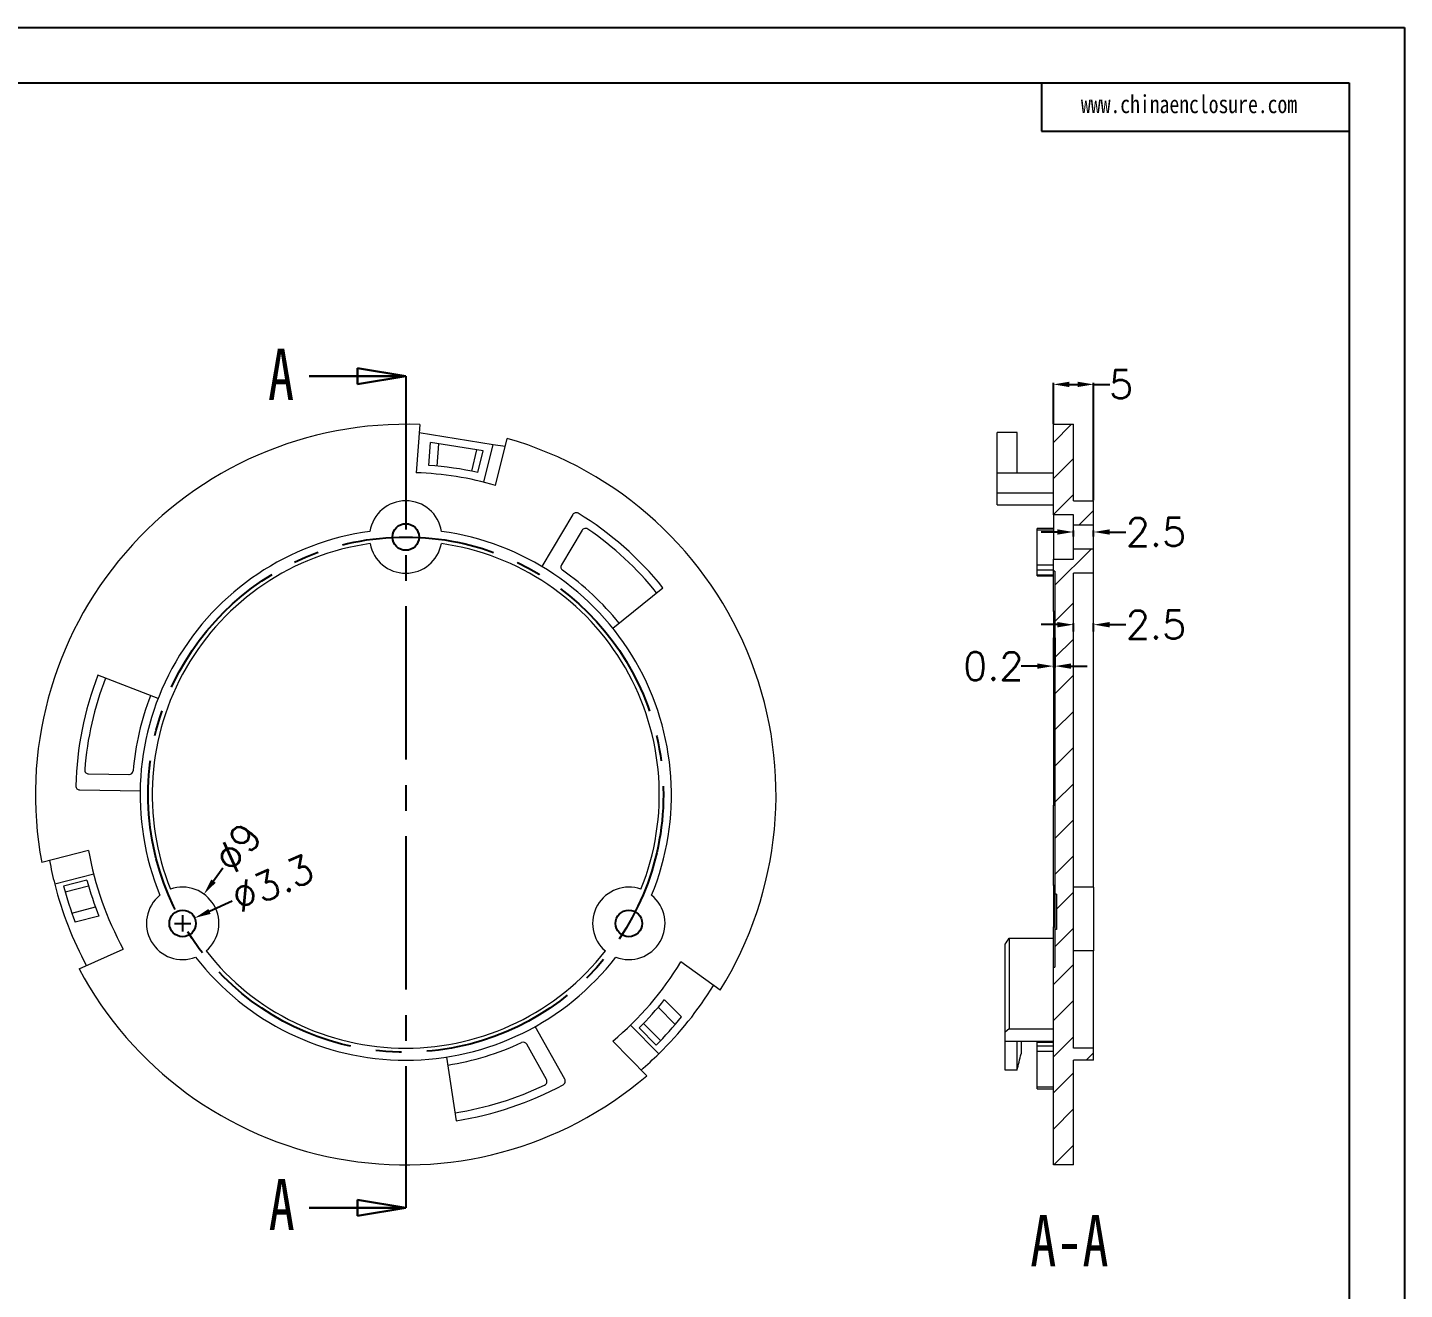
# Model space of a CAD drawing. Header units: inches. Extents: x 1848 to 4019, y 409 to 905.
# Drawn here: x 3661.1 to 3832.2, y 542 to 698.8 of the extents above; entities that cross this region are included whole.
import ezdxf

# ---------------------------------------------------------------- set-up
doc = ezdxf.new("R2010")
doc.units = ezdxf.units.IN
doc.linetypes.add('CENTER2', pattern=[28.575, 19.05, -3.175, 3.175, -3.175])
doc.layers.add('文字', color=81, linetype='Continuous')
doc.styles.add('SLDTEXTSTYLE0', font='TXT', dxfattribs={"width": 0.75})
doc.styles.get("Standard").update_dxf_attribs({"font": 'txt', "bigfont": 'gbcbig.shx'})
doc.styles.add('宋体', font='', dxfattribs={"width": 0.8, "height": 3.5})
doc.styles.get('宋体').set_extended_font_data('SimSun')
doc.dimstyles.new('3.5', dxfattribs={"dimtxt": 3.5, "dimasz": 2, "dimexe": 0.18, "dimexo": 0.0625, "dimgap": 0.25, "dimtad": 0, "dimzin": 12, "dimdsep": 46, "dimtxsty": 'Standard', "dimcen": 1, "dimclrd": 3, "dimclre": 3, "dimadec": 0, "dimazin": 0, "dimtfac": 1, "dimtofl": 0, "dimtmove": 0, "dimatfit": 3, "dimfxl": 0, "dimtolj": 1, "dimtzin": 0, "dimarcsym": 0})
pattern_1 = [(45, (-334.2877, 80.5814), (-2.245064, 2.245064), [])]

# ---------------------------------------------------------------- blocks, each defined once
blk = doc.blocks.new('_CLOSED')
at = {"color": 0, "linetype": 'ByBlock', "lineweight": -2}
for p, q in [((-1, 0.166667), (0, 0)), ((-1, 0.166667), (-1, -0.166667)), ((0, 0), (-1, -0.166667)), ((0, 0), (-1, 0))]:
    blk.add_line(p, q, dxfattribs=at)
blk = doc.blocks.new('*D49')
at = {"color": 3, "lineweight": -2, "transparency": 16777216}
for p, q in [((3789.08, 624.62), (3787.08, 624.62)), ((3791.08, 623.78), (3791.08, 624.8)), ((3793.58, 623.78), (3793.58, 624.8)), ((3795.58, 624.62), (3797.58, 624.62))]:
    blk.add_line(p, q, dxfattribs=at)
at = {"color": 3, "transparency": 16777216}
for points in [[(3789.08, 624.95), (3789.08, 624.28), (3791.08, 624.62)], [(3795.58, 624.95), (3795.58, 624.28), (3793.58, 624.62)]]:
    blk.add_solid(points, dxfattribs=at)
at = {"layer": 'Defpoints', "color": 0, "transparency": 16777216}
for p in [(3793.58, 624.62), (3791.08, 623.71), (3793.58, 623.71)]:
    blk.add_point(p, dxfattribs=at)
at = {"color": 0, "transparency": 16777216, "insert": (3801.33, 624.62), "char_height": 3.5, "attachment_point": 5}
blk.add_mtext('\\A1;2.5', dxfattribs=at)
blk = doc.blocks.new('*D50')
at = {"color": 3, "lineweight": -2, "transparency": 16777216}
for p, q in [((3788.58, 622.99), (3788.58, 619.29)), ((3788.78, 622.99), (3788.78, 619.29)), ((3786.58, 619.47), (3784.58, 619.47)), ((3790.78, 619.47), (3792.78, 619.47))]:
    blk.add_line(p, q, dxfattribs=at)
at = {"color": 3, "transparency": 16777216}
for points in [[(3786.58, 619.8), (3786.58, 619.14), (3788.58, 619.47)], [(3790.78, 619.8), (3790.78, 619.14), (3788.78, 619.47)]]:
    blk.add_solid(points, dxfattribs=at)
at = {"layer": 'Defpoints', "color": 0, "transparency": 16777216}
for p in [(3788.58, 623.05), (3788.78, 623.05), (3788.58, 619.47)]:
    blk.add_point(p, dxfattribs=at)
at = {"color": 0, "transparency": 16777216, "insert": (3781.12, 619.47), "char_height": 3.5, "attachment_point": 5}
blk.add_mtext('\\A1;0.2', dxfattribs=at)
blk = doc.blocks.new('*D51')
at = {"color": 3, "lineweight": -2, "transparency": 16777216}
for p, q in [((3791.08, 635.57), (3791.08, 636.31)), ((3793.58, 635.57), (3793.58, 636.31)), ((3789.08, 636.13), (3787.08, 636.13)), ((3795.58, 636.13), (3797.58, 636.13))]:
    blk.add_line(p, q, dxfattribs=at)
at = {"color": 3, "transparency": 16777216}
for points in [[(3789.08, 636.46), (3789.08, 635.8), (3791.08, 636.13)], [(3795.58, 636.46), (3795.58, 635.8), (3793.58, 636.13)]]:
    blk.add_solid(points, dxfattribs=at)
at = {"layer": 'Defpoints', "color": 0, "transparency": 16777216}
for p in [(3791.08, 635.51), (3793.58, 636.13), (3793.58, 635.51)]:
    blk.add_point(p, dxfattribs=at)
at = {"color": 0, "transparency": 16777216, "insert": (3801.33, 636.13), "char_height": 3.5, "attachment_point": 5}
blk.add_mtext('\\A1;2.5', dxfattribs=at)
blk = doc.blocks.new('*D52')
at = {"color": 3, "lineweight": -2, "transparency": 16777216}
for p, q in [((3788.58, 649.57), (3788.58, 654.65)), ((3790.58, 654.47), (3791.58, 654.47)), ((3793.58, 640.07), (3793.58, 654.65)), ((3793.58, 654.47), (3795.58, 654.47))]:
    blk.add_line(p, q, dxfattribs=at)
at = {"color": 3, "transparency": 16777216}
for points in [[(3790.58, 654.8), (3790.58, 654.13), (3788.58, 654.47)], [(3791.58, 654.8), (3791.58, 654.13), (3793.58, 654.47)]]:
    blk.add_solid(points, dxfattribs=at)
at = {"layer": 'Defpoints', "color": 0, "transparency": 16777216}
for p in [(3793.58, 654.47), (3788.58, 649.51), (3793.58, 640.01)]:
    blk.add_point(p, dxfattribs=at)
at = {"color": 0, "transparency": 16777216, "insert": (3797, 654.47), "char_height": 3.5, "attachment_point": 5}
blk.add_mtext('\\A1;5', dxfattribs=at)
blk = doc.blocks.new('*D58')
at = {"color": 3, "lineweight": -2, "transparency": 16777216}
for p, q in [((3685.42, 594.38), (3684.25, 592.76)), ((3680.42, 586.51), (3680.42, 588.51)), ((3679.42, 587.51), (3681.42, 587.51))]:
    blk.add_line(p, q, dxfattribs=at)
at = {"color": 3, "transparency": 16777216}
blk.add_solid([(3683.98, 592.96), (3684.52, 592.56), (3683.07, 591.15)], dxfattribs=at)
at = {"layer": 'Defpoints', "color": 0, "transparency": 16777216}
for p in [(3683.07, 591.15), (3677.77, 583.87)]:
    blk.add_point(p, dxfattribs=at)
at = {"color": 0, "transparency": 16777216, "insert": (3687.29, 596.94), "char_height": 3.5, "attachment_point": 5, "rotation": 53.908}
blk.add_mtext('\\A1;∅9', dxfattribs=at)
blk = doc.blocks.new('*D59')
at = {"color": 3, "lineweight": -2, "transparency": 16777216}
for p, q in [((3686.57, 590.26), (3683.75, 589)), ((3680.42, 586.51), (3680.42, 588.51)), ((3679.42, 587.51), (3681.42, 587.51))]:
    blk.add_line(p, q, dxfattribs=at)
at = {"color": 3, "transparency": 16777216}
blk.add_solid([(3683.61, 589.3), (3683.89, 588.69), (3681.92, 588.18)], dxfattribs=at)
at = {"layer": 'Defpoints', "color": 0, "transparency": 16777216}
for p in [(3678.91, 586.84), (3681.92, 588.18)]:
    blk.add_point(p, dxfattribs=at)
at = {"color": 0, "transparency": 16777216, "insert": (3691.59, 592.5), "char_height": 3.5, "attachment_point": 5, "rotation": 24.0653}
blk.add_mtext('\\A1;∅3.3', dxfattribs=at)

msp = doc.modelspace()

# ---------------------------------------------------------------- hatches: boundary and pattern name
at = {"linetype": 'Continuous', "lineweight": 0}
h = msp.add_hatch(dxfattribs=at)
h.set_pattern_fill('ANSI31', color=4, style=0)
h.set_pattern_definition(pattern_1)
h.paths.add_polyline_path([(3791.079, 649.509), (3788.579, 649.509), (3788.579, 638.259), (3791.079, 638.259), (3791.079, 637.009), (3793.579, 637.009), (3793.579, 640.009), (3791.079, 640.009)], flags=0)
h = msp.add_hatch(dxfattribs=at)
h.set_pattern_fill('ANSI31', color=4, style=0)
h.set_pattern_definition(pattern_1)
h.paths.add_polyline_path([(3788.979, 586.742), (3788.779, 586.742), (3788.779, 582.062), (3788.579, 582.062), (3788.579, 557.509), (3791.079, 557.509), (3791.079, 570.509), (3793.579, 570.509), (3793.579, 572.009), (3791.079, 572.009), (3791.079, 631.009), (3793.579, 631.009), (3793.579, 634.009), (3791.079, 634.009), (3791.079, 632.759), (3788.579, 632.759), (3788.579, 631.259), (3788.779, 631.259), (3788.779, 591.132), (3788.979, 591.132)], flags=0)

# ---------------------------------------------------------------- linework, layer by layer
for p, q in [((3423.462, 698.799), (3832.193, 698.799)), ((3832.193, 698.799), (3832.193, 409.797)), ((3434.038, 691.918), (3825.312, 691.918)), ((3787.085, 691.918), (3787.085, 685.945)), ((3825.312, 691.918), (3825.312, 416.678)), ((3787.085, 685.945), (3825.312, 685.945))]:
    msp.add_line(p, q)
at = {"color": 7, "linetype": 'Continuous', "lineweight": 30}
for p, q in [((3696.13, 655.48), (3708.13, 655.48)), ((3696.13, 552.162), (3708.13, 552.162))]:
    msp.add_line(p, q, dxfattribs=at)
at = {"color": 1, "linetype": 'CENTER2'}
msp.add_line((3708.13, 655.48), (3708.13, 552.162), dxfattribs=at)
at = {"color": 7, "linetype": 'Continuous', "lineweight": 15}
for p, q in [((3709.866, 649.476), (3709.412, 643.488)), ((3709.791, 648.479), (3718.988, 647.019)), ((3784.079, 648.479), (3781.579, 648.479)), ((3781.579, 643.488), (3781.579, 648.479)), ((3784.079, 643.488), (3784.079, 648.479)), ((3788.579, 649.509), (3791.079, 649.509)), ((3788.579, 638.259), (3788.579, 649.509)), ((3791.079, 640.009), (3791.079, 649.509)), ((3710.986, 644.409), (3711.201, 647.242)), ((3717.759, 646.202), (3711.201, 647.242)), ((3712.192, 647.085), (3711.983, 644.327)), ((3717.84, 642.312), (3718.988, 647.019)), ((3718.988, 647.019), (3720.474, 646.783)), ((3719.289, 641.921), (3720.711, 647.755)), ((3716.321, 643.682), (3716.966, 646.327)), ((3717.104, 643.515), (3717.759, 646.202)), ((3781.579, 643.488), (3784.079, 643.488)), ((3781.579, 640.989), (3781.579, 643.488)), ((3784.079, 643.488), (3788.579, 643.488)), ((3781.579, 639.52), (3781.579, 640.989)), ((3781.579, 640.989), (3788.579, 640.989)), ((3791.079, 640.009), (3793.579, 640.009)), ((3793.579, 637.009), (3793.579, 640.009)), ((3728.875, 638.288), (3725.035, 631.85)), ((3781.579, 639.52), (3788.579, 639.52)), ((3791.079, 638.259), (3788.579, 638.259)), ((3788.579, 638.259), (3788.579, 632.759)), ((3791.079, 637.009), (3791.079, 638.259)), ((3730.042, 636.34), (3727.474, 632.036)), ((3788.579, 636.584), (3786.579, 636.584)), ((3786.579, 636.34), (3786.579, 636.584)), ((3786.579, 632.036), (3786.579, 636.34)), ((3791.079, 637.009), (3793.579, 637.009)), ((3791.079, 634.009), (3791.079, 637.009)), ((3793.579, 634.009), (3793.579, 637.009)), ((3791.079, 632.759), (3791.079, 634.009)), ((3793.579, 634.009), (3791.079, 634.009)), ((3793.579, 631.009), (3793.579, 634.009)), ((3786.579, 631.37), (3786.579, 632.036)), ((3786.579, 630.791), (3786.579, 631.37)), ((3788.579, 631.259), (3788.579, 632.759)), ((3788.579, 632.759), (3791.079, 632.759)), ((3788.779, 631.259), (3788.579, 631.259)), ((3788.579, 626.259), (3788.579, 631.259)), ((3788.779, 631.259), (3788.779, 591.132)), ((3786.579, 630.791), (3788.579, 630.791)), ((3786.579, 630.692), (3786.579, 630.791)), ((3786.579, 630.692), (3788.579, 630.692)), ((3793.579, 631.009), (3791.079, 631.009)), ((3791.079, 572.009), (3791.079, 631.009)), ((3793.579, 592.009), (3793.579, 631.009)), ((3733.843, 624.193), (3740.076, 629.208)), ((3788.779, 626.259), (3788.579, 626.259)), ((3788.579, 626.259), (3788.579, 602.205)), ((3677.36, 615.434), (3669.901, 618.325)), ((3668.742, 606.069), (3673.753, 605.998)), ((3667.637, 604.085), (3675.133, 603.978)), ((3788.579, 602.205), (3788.779, 602.205)), ((3788.579, 592.205), (3788.579, 602.205)), ((3668.737, 596.568), (3662.914, 595.054)), ((3669.368, 593.633), (3664.529, 592.374)), ((3788.754, 594.24), (3788.779, 594.24)), ((3668.527, 592.897), (3665.624, 592.142)), ((3668.742, 592.127), (3665.837, 591.371)), ((3788.779, 592.205), (3788.579, 592.205)), ((3788.579, 592.205), (3788.579, 587.062)), ((3793.579, 592.009), (3791.079, 592.009)), ((3793.579, 592.009), (3793.579, 584.082)), ((3788.979, 591.132), (3788.779, 591.132)), ((3788.779, 591.132), (3788.779, 586.742)), ((3788.979, 591.132), (3788.979, 586.742)), ((3666.663, 588.796), (3669.578, 589.554)), ((3670.005, 588.425), (3667.082, 587.665)), ((3788.579, 587.062), (3788.779, 587.062)), ((3788.579, 582.062), (3788.579, 587.062)), ((3788.779, 586.742), (3788.779, 582.062)), ((3788.979, 586.742), (3788.779, 586.742)), ((3783.079, 585.653), (3783.079, 574.396)), ((3783.079, 585.653), (3788.579, 585.653)), ((3667.551, 581.844), (3673.043, 584.302)), ((3782.579, 574.013), (3782.579, 584.914)), ((3793.579, 584.082), (3791.079, 584.082)), ((3793.579, 572.009), (3793.579, 584.082)), ((3747.181, 579.198), (3742.307, 582.726)), ((3788.579, 557.509), (3788.579, 582.062)), ((3788.579, 582.062), (3788.779, 582.062)), ((3741.605, 574.953), (3739.491, 577.099)), ((3740.255, 578.033), (3742.375, 575.881)), ((3736.064, 574.878), (3739.573, 571.316)), ((3737.681, 575.088), (3739.788, 572.951)), ((3727.878, 568.153), (3724.222, 574.698)), ((3737.121, 574.517), (3739.227, 572.38)), ((3783.079, 574.396), (3782.579, 574.013)), ((3782.579, 572.863), (3782.579, 574.013)), ((3783.079, 574.396), (3788.579, 574.396)), ((3725.607, 568.117), (3723.163, 572.492)), ((3733.837, 572.863), (3738.06, 568.578)), ((3782.579, 572.863), (3784.079, 572.863)), ((3782.579, 569.292), (3782.579, 572.863)), ((3784.079, 572.863), (3788.579, 572.863)), ((3784.079, 569.292), (3784.079, 572.863)), ((3784.579, 572.863), (3784.579, 571.316)), ((3788.579, 572.749), (3786.579, 572.749)), ((3786.579, 572.702), (3786.579, 572.749)), ((3786.579, 572.296), (3786.579, 572.702)), ((3786.579, 572.296), (3788.579, 572.296)), ((3786.579, 571.593), (3786.579, 572.296)), ((3788.579, 571.593), (3786.579, 571.593)), ((3786.579, 567.208), (3786.579, 571.593)), ((3793.579, 572.009), (3791.079, 572.009)), ((3793.579, 570.509), (3793.579, 572.009)), ((3713.187, 570.898), (3714.413, 562.993)), ((3793.579, 570.509), (3791.079, 570.509)), ((3791.079, 557.509), (3791.079, 570.509)), ((3784.079, 569.292), (3782.579, 569.292)), ((3786.579, 567.208), (3788.579, 567.208)), ((3786.579, 566.952), (3786.579, 567.208)), ((3786.579, 566.952), (3788.579, 566.952)), ((3791.079, 557.509), (3788.579, 557.509))]:
    msp.add_line(p, q, dxfattribs=at)
at = {"color": 8, "linetype": 'Continuous', "lineweight": 15}
for p, q in [((3788.579, 636.34), (3786.579, 636.34)), ((3786.579, 632.036), (3788.579, 632.036)), ((3788.579, 631.37), (3786.579, 631.37)), ((3788.579, 572.702), (3786.579, 572.702))]:
    msp.add_line(p, q, dxfattribs=at)
for centre in [(3708.13, 635.509), (3680.417, 587.509), (3735.843, 587.509)]:
    msp.add_circle(centre, 1.65)
at = {"color": 1, "linetype": 'CENTER2'}
msp.add_circle((3708.13, 603.509), 32, dxfattribs=at)
at = {"color": 7, "linetype": 'Continuous', "lineweight": 15}
for centre, radius, start, end in [((3708.13, 603.509), 46, 87.83683, 190.59104), ((3708.13, 603.509), 46, 328.0969, 74.12749), ((3708.13, 603.509), 40, 73.80141, 88.16292), ((3708.13, 603.509), 41, 77.35683, 86.00502), ((3708.13, 635.509), 4.5, 8.93895, 171.06105), ((3729.305, 638.032), 0.5, 58.47764, 149.18501), ((3708.13, 603.509), 41, 38.81476, 58.47764), ((3730.471, 636.084), 0.5, 55.55627, 149.18501), ((3708.13, 603.509), 40, 38.81476, 55.55627), ((3708.13, 603.509), 33, 97.7417, 202.2583), ((3708.13, 603.509), 31.5, 98.07732, 201.92268), ((3708.13, 635.509), 4.5, 190.40212, 349.59788), ((3708.13, 603.509), 31.5, 338.07732, 81.92268), ((3708.13, 603.509), 33, 337.7417, 82.2583), ((3727.904, 631.78), 0.5, 149.18501, 235.0295), ((3708.13, 603.509), 34, 38.81476, 55.0295), ((3708.13, 603.509), 41, 158.81476, 178.47764), ((3708.13, 603.509), 40, 158.81476, 175.55627), ((3708.13, 603.509), 34, 158.81476, 175.0295), ((3668.749, 606.569), 0.5, 175.55627, 269.18501), ((3673.76, 606.498), 0.5, 269.18501, 355.0295), ((3667.644, 604.585), 0.5, 178.47764, 269.18501), ((3708.13, 603.509), 45, 190.50231, 194.32547), ((3708.13, 603.509), 40, 189.99194, 208.69601), ((3708.13, 603.509), 45, 194.32547, 208.18563), ((3708.13, 603.509), 44, 194.97084, 201.10518), ((3708.13, 603.509), 41, 194.99965, 201.58516), ((3680.417, 587.509), 4.5, 310.40212, 109.59788), ((3735.843, 587.509), 4.5, 70.40212, 229.59788), ((3680.417, 587.509), 4.5, 128.93895, 291.06105), ((3735.843, 587.509), 4.5, 248.93895, 51.06105), ((3708.13, 603.509), 33, 217.7417, 322.2583), ((3708.13, 603.509), 31.5, 218.07732, 321.92268), ((3708.13, 603.509), 46, 208.0969, 310.59104), ((3708.13, 603.509), 40, 309.99194, 328.69601), ((3708.13, 603.509), 45, 314.32547, 328.18563), ((3708.13, 603.509), 41, 314.99965, 321.58516), ((3708.13, 603.509), 44, 314.97084, 321.10518), ((3708.13, 603.509), 34, 278.81476, 295.0295), ((3722.726, 572.249), 0.5, 29.18501, 115.0295), ((3708.13, 603.509), 45, 310.50231, 314.32547), ((3725.17, 567.873), 0.5, 295.55627, 29.18501), ((3727.441, 567.909), 0.5, 298.47764, 29.18501), ((3708.13, 603.509), 40, 278.81476, 295.55627), ((3708.13, 603.509), 41, 278.81476, 298.47764)]:
    msp.add_arc(centre, radius, start, end, dxfattribs=at)
msp.add_ellipse((3784.612, 603.509), major_axis=(5.338, 44.996), ratio=0.1170929, start_param=3.8623809, end_param=3.9291075, dxfattribs=at)
msp.add_open_spline([(3782.579, 584.914), (3782.746, 585.16), (3782.913, 585.406), (3783.079, 585.653)], degree=3, dxfattribs=at)

# ---------------------------------------------------------------- block references
at = {"color": 7, "linetype": 'Continuous', "lineweight": 30, "xscale": 6, "yscale": 6}
for p in [(3708.13, 655.48), (3708.13, 552.162)]:
    msp.add_blockref('_CLOSED', p, dxfattribs=at)

# ---------------------------------------------------------------- texts
at = {"color": 7, "linetype": 'Continuous', "char_height": 6.35, "attachment_point": 1, "style": 'SLDTEXTSTYLE0'}
for s, insert in [('A', (3691.021, 658.891)), ('A', (3691.103, 555.764)), ('A-A', (3785.711, 551.272))]:
    msp.add_mtext(s, dxfattribs=dict(at, insert=insert))
at = {"layer": '文字', "color": 0, "insert": (3792.009, 690.405), "char_height": 2.2427, "width": 39.40203, "attachment_point": 1, "style": '宋体'}
msp.add_mtext('www.chinaenclosure.com', dxfattribs=at)

# ---------------------------------------------------------------- dimensions: what is measured, and where the dimension line sits
dim = msp.add_linear_dim(base=(3793.579, 654.466), p1=(3788.579, 649.509), p2=(3793.579, 640.009), dimstyle='3.5')
dim.commit()
dim.dimension.update_dxf_attribs({"geometry": '*D52', "text_midpoint": (3796.995, 654.466), "dimtype": 160})
for base, p1, p2, picture, middle in [((3793.579, 636.129), (3791.079, 635.509), (3793.579, 635.509), '*D51', (3801.329, 636.129)), ((3793.579, 624.616), (3791.079, 623.713), (3793.579, 623.713), '*D49', (3801.329, 624.616))]:
    dim = msp.add_linear_dim(base=base, p1=p1, p2=p2, dimstyle='3.5')
    dim.commit()
    dim.dimension.update_dxf_attribs({"geometry": picture, "text_midpoint": middle})
dim = msp.add_linear_dim(base=(3788.579, 619.47), p1=(3788.779, 623.053), p2=(3788.579, 623.053), text='0<>', dimstyle='3.5')
dim.commit()
dim.dimension.update_dxf_attribs({"geometry": '*D50', "text_midpoint": (3781.12, 619.47), "dimtype": 160})
dim = msp.add_diameter_dim_2p(p1=(3677.766, 583.872), p2=(3683.068, 591.145), dimstyle='3.5')
dim.commit()
dim.dimension.update_dxf_attribs({"geometry": '*D58', "text_midpoint": (3687.29, 596.936)})
dim = msp.add_diameter_dim_2p(p1=(3678.911, 586.836), p2=(3681.924, 588.182), dimstyle='3.5')
dim.commit()
dim.dimension.update_dxf_attribs({"geometry": '*D59', "text_midpoint": (3691.591, 592.499), "dimtype": 163})

doc.saveas('drawing.dxf')
